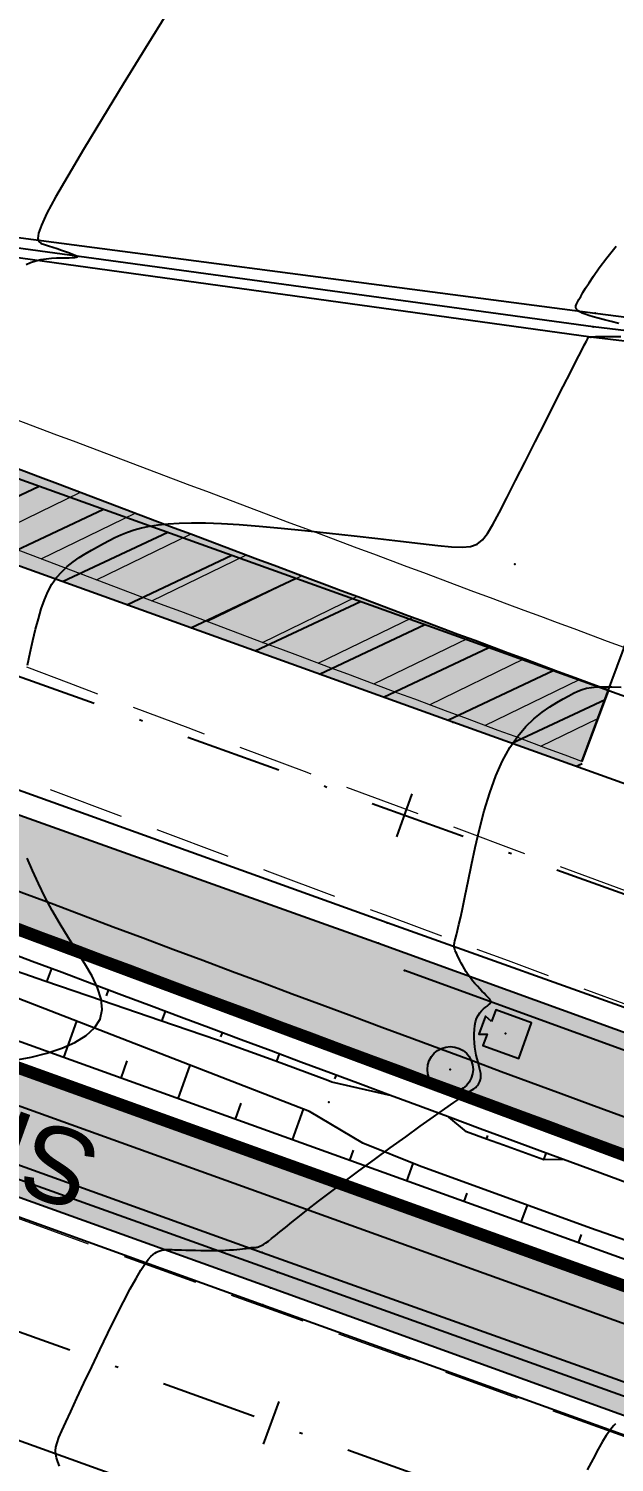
# Model space of a CAD drawing. Header units: metres. Extents: x 820373 to 834957, y 7564678 to 7566875.
# Drawn here: x 821410 to 821429.27, y 7564938.42 to 7564985.62 of the extents above; entities that cross this region are included whole.
import ezdxf
from ezdxf.enums import TextEntityAlignment as Align

# ---------------------------------------------------------------- set-up
doc = ezdxf.new("R2010")
doc.units = ezdxf.units.M
for name, pattern in [('XREF_GEO$0$DASHDOT', [25.4, 12.7, -6.35, 0, -6.35]), ('XREF_GEO$0$DASHED2', [0.375, 0.25, -0.125]), ('XREF_GEO$0$DGNStyle3', [83.551646, 59.679747, -23.871899])]:
    doc.linetypes.add(name, pattern=pattern)
for name, color, linetype in [('XREF_GEO$0$F-HZ-ACOSTAMENTO', 73, 'Continuous'), ('XREF_GEO$0$F-HZ-BARREIRA', 107, 'Continuous'), ('XREF_GEO$0$F-HZ-BORDO', 165, 'Continuous'), ('XREF_GEO$0$F-HZ-EIXO', 42, 'XREF_GEO$0$DASHDOT'), ('XREF_GEO$0$F-HZ-ESTACA', 73, 'Continuous'), ('XREF_GEO$0$F-HZ-NOMES', 134, 'Continuous'), ('XREF_GEO$0$F-HZ-OFFSET', 11, 'Continuous'), ('XREF_GEO$0$F-HZ-OFFSET-ATERRO', 42, 'Continuous'), ('XREF_GEO$0$F-HZ-OFFSET-CORTE', 11, 'Continuous'), ('XREF_PAV$0$P-CHAMADA', 1, 'Continuous'), ('XREF_PAV$0$P-TH01_FXAD_227.95_237.15_C_PAV.TIPO-V', 214, 'Continuous'), ('XREF_PAV$0$P-TH01_FXAD_230.75_240.70_D_PAV.TIPO-V', 214, 'Continuous'), ('XREF_PAV$0$P-TH01_TREVO_235.60_DEMOLIÇÃO ACOST.', 1, 'Continuous'), ('XREF_PAV$0$P-TH01_TREVO_235.60_PAV.TIPO-I', 150, 'Continuous'), ('XREF_TOP$0$T-EU-RADAR', 23, 'Continuous'), ('XREF_TOP$0$T-HD-VALETA_SARJETA', 132, 'Continuous'), ('XREF_TOP$0$T-HM-COTA', 252, 'Continuous'), ('XREF_TOP$0$T-HM-CURVA_INTERMEDIÁRIA', 252, 'Continuous'), ('XREF_TOP$0$T-HM-CURVA_MESTRA', 23, 'Continuous'), ('XREF_TOP$0$T-IU-PV', 23, 'Continuous'), ('XREF_TOP$0$T-OA-DEFENSA', 31, 'Continuous'), ('XREF_TOP$0$T-SI-FAIXA', 23, 'Continuous'), ('XREF_TOP$0$T-SV-GUARD_RAIL', 23, 'Continuous'), ('XREF_TOP$0$T-SV-RUA_PAVIMENTADA', 23, 'Continuous')]:
    doc.layers.add(name, color=color, linetype=linetype)
doc.layers.add('XREF_GEO$0$F-HZ-ARRED-VALETA', color=11, linetype='Continuous', lineweight=0)
doc.layers.add('XREF_GEO$0$F-HZ-FAIXA', color=11, linetype='XREF_GEO$0$DGNStyle3', lineweight=0)
doc.styles.add('XREF_GEO$0$ARIAL', font='arial.ttf')
doc.styles.add('XREF_TOP$0$ROMANS', font='arial.ttf', dxfattribs={"height": 1.5})

# ---------------------------------------------------------------- blocks, each defined once
blk = doc.blocks.new('XREF_TOP$0$PONTO')
at = {"layer": 'XREF_TOP$0$T-HM-COTA'}
blk.add_point((0, 0), dxfattribs=at)
blk = doc.blocks.new('XREF_TOP$0$POÇO DE VISITA')
blk.add_circle((0, 0), 0.75)
at = {"style": 'XREF_TOP$0$ROMANS'}
blk.add_attdef('PV', text='', height=1.5, dxfattribs=at).set_placement((1.5, 0), align=Align.MIDDLE_LEFT)
blk = doc.blocks.new('XREF_TOP$0$RADAR')
blk.add_lwpolyline([(0.565, -0.223), (0.815, -0.312), (0.815, 0.312), (0.565, 0.223), (0.565, 0.625), (-0.685, 0.625), (-0.685, -0.625), (0.565, -0.625)], close=True)
at = {"style": 'XREF_TOP$0$ROMANS'}
blk.add_attdef('RD', text='', height=1.5, dxfattribs=at).set_placement((1.565, 0), align=Align.MIDDLE_LEFT)
blk = doc.blocks.new('XREF_TOP')
at = {"layer": 'XREF_TOP$0$T-OA-DEFENSA', "transparency": 33554610}
h = blk.add_hatch(dxfattribs=at)
h.set_pattern_fill('AR-CONC', color=256, scale=0.25)
h.set_pattern_definition([(50, (0, 0), (1.7931504565, -0.15688033746), [0.1875, -2.0625]), (355, (0, 0), (-0.34687833403, 1.88048033425), [0.15, -1.65]), (100.45144446, (0.1494, -0.013), (1.4462721168, 1.72359997742), [0.15935048, -1.75285528]), (46.1842, (0, 0.5), (2.6681033267, -0.413798202), [0.28125, -3.09375]), (96.63563549, (0.2223, 0.4655), (2.3366548642, 2.4352965019), [0.239025855, -2.6292844]), (351.18416399, (0, 0.5), (2.3366548626, 2.4352965007), [0.225, -2.4750000025]), (21, (0.25, 0.375), (1.4922676303, -1.00654722666), [0.1875, -2.0625]), (326, (0.25, 0.375), (0.6082883298, 1.8128751126), [0.15, -1.65]), (71.45144474, (0.3744, 0.2911), (2.10055594182, 0.806327882), [0.159350475, -1.75285528]), (37.5, (0, 0), (0.030399638293, 0.83223463458), [0, -1.63, 0, -1.675, 0, -1.65625]), (7.5, (0, 0), (0.65767384361, 0.98602927971), [0, -0.955, 0, -1.5925, 0, -0.63125]), (327.5, (-0.5575, 0), (1.33455609043, -0.056387179336), [0, -0.625, 0, -1.95, 0, -2.5875]), (317.5, (-0.8075, 0), (1.45796542336, 0.25026245583), [0, -0.8125, 0, -1.295, 0, -1.8375])])
h.paths.add_polyline_path([(821172.574, 7565033.444), (821172.429, 7565033.04), (821190.536, 7565026.586), (821208.404, 7565020.208), (821226.574, 7565013.634), (821246.931, 7565006.231), (821265.304, 7564999.639), (821282.189, 7564993.678), (821304.076, 7564985.676), (821321.881, 7564979.311), (821341.651, 7564972.154), (821360.312, 7564965.422), (821378.22, 7564959.057), (821396.629, 7564952.39), (821418.184, 7564944.679), (821437.102, 7564937.89), (821455.234, 7564931.345), (821474.165, 7564924.527), (821491.7, 7564918.232), (821509.747, 7564911.684), (821528.163, 7564905.101), (821548.58, 7564897.727), (821566.649, 7564891.261), (821584.234, 7564884.946), (821607.538, 7564876.54), (821625.681, 7564869.957), (821643.393, 7564863.626), (821662.119, 7564856.809), (821680.072, 7564850.545), (821701.679, 7564842.692), (821720.022, 7564836.174), (821738.15, 7564829.562), (821756.034, 7564823.201), (821773.408, 7564816.895), (821796.267, 7564808.374), (821809.665, 7564803.38), (821809.93, 7564803.685), (821795.731, 7564808.991), (821773.86, 7564817.146), (821755.213, 7564823.876), (821737.897, 7564830.132), (821718.44, 7564837.056), (821701.072, 7564843.311), (821678.007, 7564851.629), (821661.079, 7564857.674), (821641.585, 7564864.709), (821624.397, 7564870.958), (821606.792, 7564877.336), (821584.88, 7564885.176), (821565.558, 7564892.111), (821548.772, 7564898.134), (821529.124, 7564905.299), (821509.708, 7564912.285), (821489.689, 7564919.488), (821471.871, 7564925.977), (821453.576, 7564932.462), (821436.443, 7564938.613), (821417.687, 7564945.326), (821394.707, 7564953.597), (821377.621, 7564959.792), (821359.587, 7564966.28), (821340.149, 7564973.165), (821322.365, 7564979.56), (821301.966, 7564986.976), (821282.242, 7564994.094), (821263.992, 7565000.725), (821245.445, 7565007.414), (821226.056, 7565014.586), (821208.678, 7565020.567), (821189.899, 7565027.261)])
at = {"layer": 'XREF_TOP$0$T-HD-VALETA_SARJETA'}
for points in [[(821392.453, 7564981.879, 825.673), (821405.712, 7564979.261, 826.767), (821428.639, 7564976.246, 828.042), (821449.268, 7564973.594, 828.661), (821458.084, 7564972.36, 829.649)], [(821457.84, 7564971.891, 829.49), (821449.198, 7564973.323, 828.549), (821428.574, 7564975.797, 827.916), (821405.637, 7564978.937, 826.66), (821392.128, 7564980.697, 825.576)], [(821457.83, 7564971.73, 829.602), (821449.098, 7564973.017, 828.648), (821428.496, 7564975.462, 828.004), (821405.444, 7564978.65, 826.77)]]:
    blk.add_polyline3d(points, dxfattribs=at)
at = {"layer": 'XREF_TOP$0$T-HM-CURVA_INTERMEDIÁRIA', "flags": 128}
for points in [[(821414.563, 7564986.148), (821413.835, 7564984.965), (821413.112, 7564983.789), (821412.425, 7564982.666), (821411.805, 7564981.642), (821411.283, 7564980.764), (821410.883, 7564980.067), (821410.599, 7564979.538), (821410.416, 7564979.152), (821410.32, 7564978.884), (821410.296, 7564978.711), (821410.332, 7564978.606), (821410.412, 7564978.546), (821410.523, 7564978.505), (821410.652, 7564978.464), (821410.792, 7564978.419), (821410.936, 7564978.373), (821411.079, 7564978.325), (821411.215, 7564978.279), (821411.339, 7564978.235), (821411.444, 7564978.195), (821411.525, 7564978.161), (821411.578, 7564978.133), (821411.601, 7564978.111), (821411.597, 7564978.094), (821411.567, 7564978.082), (821411.512, 7564978.074), (821411.433, 7564978.068), (821411.333, 7564978.065), (821411.211, 7564978.062), (821411.07, 7564978.06), (821410.915, 7564978.056), (821410.748, 7564978.047), (821410.575, 7564978.03), (821410.401, 7564978.004), (821410.229, 7564977.966), (821410.064, 7564977.912), (821409.911, 7564977.84)], [(821409.539, 7564951.661), (821410.079, 7564951.757), (821410.6, 7564951.886), (821411.086, 7564952.047), (821411.521, 7564952.24), (821411.887, 7564952.464), (821412.168, 7564952.719), (821412.349, 7564953.005), (821412.416, 7564953.321), (821412.383, 7564953.664), (821412.267, 7564954.032), (821412.084, 7564954.421), (821411.852, 7564954.828), (821411.588, 7564955.25), (821411.31, 7564955.685), (821411.034, 7564956.13), (821410.775, 7564956.581), (821410.536, 7564957.03), (821410.318, 7564957.472), (821410.12, 7564957.899), (821409.944, 7564958.304)], [(821409.96, 7564964.664), (821410.053, 7564965.08), (821410.141, 7564965.473), (821410.228, 7564965.844), (821410.317, 7564966.19), (821410.411, 7564966.512), (821410.515, 7564966.809), (821410.632, 7564967.08), (821410.765, 7564967.324), (821410.918, 7564967.542), (821411.087, 7564967.736), (821411.269, 7564967.909), (821411.461, 7564968.064), (821411.66, 7564968.203), (821411.862, 7564968.33), (821412.064, 7564968.447), (821412.263, 7564968.558), (821412.456, 7564968.665), (821412.647, 7564968.768), (821412.839, 7564968.865), (821413.037, 7564968.956), (821413.246, 7564969.04), (821413.468, 7564969.116), (821413.709, 7564969.182), (821413.973, 7564969.238), (821414.264, 7564969.284), (821414.587, 7564969.317), (821414.951, 7564969.339), (821415.36, 7564969.347), (821415.821, 7564969.342), (821416.341, 7564969.322), (821416.925, 7564969.287), (821417.581, 7564969.236), (821418.308, 7564969.17), (821419.089, 7564969.091), (821419.896, 7564969.005), (821420.706, 7564968.915), (821421.492, 7564968.826), (821422.231, 7564968.741), (821422.897, 7564968.666), (821423.465, 7564968.604), (821423.917, 7564968.56), (821424.267, 7564968.546), (821424.539, 7564968.571), (821424.753, 7564968.647), (821424.932, 7564968.785), (821425.098, 7564968.996), (821425.272, 7564969.29), (821425.477, 7564969.68), (821425.729, 7564970.17), (821426.02, 7564970.739), (821426.337, 7564971.36), (821426.666, 7564972.008), (821426.994, 7564972.654), (821427.308, 7564973.272), (821427.593, 7564973.836), (821427.838, 7564974.318), (821428.031, 7564974.699), (821428.177, 7564974.986), (821428.282, 7564975.191), (821428.353, 7564975.328), (821428.397, 7564975.412), (821428.422, 7564975.455), (821428.433, 7564975.471), (821428.439, 7564975.473), (821428.445, 7564975.473), (821428.457, 7564975.474), (821428.478, 7564975.474), (821428.514, 7564975.475), (821428.569, 7564975.475), (821428.648, 7564975.476), (821428.754, 7564975.476), (821428.893, 7564975.477), (821429.066, 7564975.477), (821429.267, 7564975.477), (821429.489, 7564975.477)], [(821429.421, 7564975.914), (821429.172, 7564975.976), (821428.944, 7564976.033), (821428.745, 7564976.085), (821428.574, 7564976.132), (821428.43, 7564976.175), (821428.311, 7564976.215), (821428.214, 7564976.252), (821428.139, 7564976.288), (821428.082, 7564976.324), (821428.041, 7564976.36), (821428.016, 7564976.397), (821428.005, 7564976.439), (821428.009, 7564976.488), (821428.027, 7564976.545), (821428.059, 7564976.616), (821428.105, 7564976.701), (821428.165, 7564976.803), (821428.238, 7564976.927), (821428.327, 7564977.074), (821428.44, 7564977.252), (821428.586, 7564977.472), (821428.777, 7564977.74), (821429.024, 7564978.067), (821429.335, 7564978.46)], [(821411.008, 7564938.284), (821410.955, 7564938.432), (821410.915, 7564938.565), (821410.889, 7564938.682), (821410.882, 7564938.796), (821410.895, 7564938.917), (821410.932, 7564939.059), (821410.996, 7564939.235), (821411.091, 7564939.458), (821411.219, 7564939.739), (821411.384, 7564940.092), (821411.586, 7564940.524), (821411.819, 7564941.019), (821412.074, 7564941.556), (821412.34, 7564942.114), (821412.609, 7564942.671), (821412.872, 7564943.205), (821413.119, 7564943.697), (821413.342, 7564944.123), (821413.532, 7564944.469), (821413.691, 7564944.738), (821413.824, 7564944.942), (821413.932, 7564945.09), (821414.021, 7564945.193), (821414.093, 7564945.261), (821414.152, 7564945.303), (821414.202, 7564945.331), (821414.245, 7564945.352), (821414.283, 7564945.37), (821414.317, 7564945.384), (821414.348, 7564945.394), (821414.376, 7564945.402), (821414.402, 7564945.408), (821414.428, 7564945.412), (821414.453, 7564945.415), (821414.48, 7564945.418), (821414.51, 7564945.419), (821414.546, 7564945.42), (821414.591, 7564945.421), (821414.646, 7564945.42), (821414.716, 7564945.419), (821414.801, 7564945.417), (821414.905, 7564945.414), (821415.029, 7564945.41), (821415.17, 7564945.405), (821415.325, 7564945.401), (821415.49, 7564945.396), (821415.66, 7564945.393), (821415.833, 7564945.391), (821416.004, 7564945.39), (821416.169, 7564945.392), (821416.326, 7564945.395), (821416.473, 7564945.401), (821416.609, 7564945.409), (821416.734, 7564945.417), (821416.846, 7564945.426), (821416.945, 7564945.435), (821417.03, 7564945.444), (821417.101, 7564945.451), (821417.156, 7564945.458), (821417.199, 7564945.462), (821417.23, 7564945.466), (821417.252, 7564945.469), (821417.267, 7564945.471), (821417.277, 7564945.473), (821417.284, 7564945.474), (821417.29, 7564945.476), (821417.297, 7564945.478), (821417.305, 7564945.48), (821417.313, 7564945.481), (821417.323, 7564945.483), (821417.334, 7564945.485), (821417.344, 7564945.486), (821417.356, 7564945.487), (821417.367, 7564945.488), (821417.379, 7564945.487), (821417.391, 7564945.487), (821417.405, 7564945.487), (821417.419, 7564945.487), (821417.436, 7564945.487), (821417.455, 7564945.489), (821417.477, 7564945.491), (821417.503, 7564945.496), (821417.532, 7564945.502), (821417.566, 7564945.513), (821417.609, 7564945.53), (821417.66, 7564945.555), (821417.722, 7564945.59), (821417.798, 7564945.639), (821417.888, 7564945.702), (821417.994, 7564945.782), (821418.12, 7564945.882), (821418.269, 7564946.003), (821418.446, 7564946.148), (821418.657, 7564946.32), (821418.906, 7564946.52), (821419.198, 7564946.751), (821419.538, 7564947.015), (821419.931, 7564947.315), (821420.378, 7564947.651), (821420.867, 7564948.013), (821421.379, 7564948.389), (821421.897, 7564948.766), (821422.405, 7564949.134), (821422.885, 7564949.479), (821423.32, 7564949.789), (821423.693, 7564950.054), (821423.991, 7564950.263), (821424.219, 7564950.421), (821424.389, 7564950.537), (821424.51, 7564950.619), (821424.593, 7564950.674), (821424.647, 7564950.711), (821424.683, 7564950.737), (821424.712, 7564950.76), (821424.741, 7564950.788), (821424.771, 7564950.822), (821424.8, 7564950.861), (821424.827, 7564950.906), (821424.85, 7564950.957), (821424.868, 7564951.014), (821424.88, 7564951.078), (821424.882, 7564951.147), (821424.876, 7564951.222), (821424.861, 7564951.305), (821424.84, 7564951.394), (821424.814, 7564951.49), (821424.786, 7564951.594), (821424.757, 7564951.705), (821424.729, 7564951.825), (821424.704, 7564951.953), (821424.683, 7564952.089), (821424.668, 7564952.231), (821424.659, 7564952.376), (821424.658, 7564952.52), (821424.665, 7564952.661), (821424.68, 7564952.796), (821424.706, 7564952.92), (821424.741, 7564953.032), (821424.788, 7564953.13), (821424.843, 7564953.213), (821424.903, 7564953.283), (821424.965, 7564953.343), (821425.026, 7564953.394), (821425.082, 7564953.436), (821425.132, 7564953.473), (821425.17, 7564953.506), (821425.196, 7564953.536), (821425.209, 7564953.565), (821425.209, 7564953.594), (821425.198, 7564953.624), (821425.175, 7564953.659), (821425.141, 7564953.698), (821425.098, 7564953.743), (821425.045, 7564953.796), (821424.984, 7564953.858), (821424.915, 7564953.929), (821424.842, 7564954.007), (821424.765, 7564954.091), (821424.686, 7564954.18), (821424.608, 7564954.273), (821424.533, 7564954.369), (821424.462, 7564954.467), (821424.396, 7564954.565), (821424.336, 7564954.663), (821424.282, 7564954.758), (821424.233, 7564954.851), (821424.189, 7564954.938), (821424.15, 7564955.019), (821424.116, 7564955.092), (821424.086, 7564955.157), (821424.06, 7564955.211), (821424.039, 7564955.258), (821424.023, 7564955.299), (821424.011, 7564955.338), (821424.004, 7564955.376), (821424.002, 7564955.417), (821424.005, 7564955.463), (821424.013, 7564955.517), (821424.027, 7564955.581), (821424.048, 7564955.665), (821424.076, 7564955.778), (821424.113, 7564955.927), (821424.159, 7564956.124), (821424.215, 7564956.376), (821424.283, 7564956.692), (821424.364, 7564957.082), (821424.458, 7564957.55), (821424.566, 7564958.082), (821424.691, 7564958.657), (821424.832, 7564959.258), (821424.992, 7564959.863), (821425.17, 7564960.454), (821425.37, 7564961.012), (821425.59, 7564961.516), (821425.833, 7564961.953), (821426.091, 7564962.324), (821426.358, 7564962.636), (821426.627, 7564962.896), (821426.892, 7564963.111), (821427.145, 7564963.287), (821427.379, 7564963.432), (821427.589, 7564963.553), (821427.769, 7564963.654), (821427.926, 7564963.739), (821428.07, 7564963.808), (821428.21, 7564963.862), (821428.357, 7564963.902), (821428.518, 7564963.93), (821428.705, 7564963.946), (821428.926, 7564963.952), (821429.189, 7564963.948), (821429.498, 7564963.94)]]:
    blk.add_lwpolyline(points, dxfattribs=at)
at = {"layer": 'XREF_TOP$0$T-HM-CURVA_MESTRA', "flags": 128}
blk.add_lwpolyline([(821429.315, 7564939.685), (821429.258, 7564939.633), (821429.19, 7564939.556), (821429.108, 7564939.446), (821429.008, 7564939.296), (821428.887, 7564939.098), (821428.742, 7564938.844), (821428.571, 7564938.53), (821428.38, 7564938.165)], dxfattribs=at)
at = {"layer": 'XREF_TOP$0$T-OA-DEFENSA', "ltscale": 22}
for points in [[(821172.574, 7565033.444, 814.515), (821189.899, 7565027.261, 814.889), (821208.678, 7565020.567, 815.783), (821226.056, 7565014.586, 816.584), (821245.445, 7565007.414, 817.889), (821263.992, 7565000.725, 819.115), (821282.242, 7564994.094, 820.143), (821301.966, 7564986.976, 821.385), (821322.365, 7564979.56, 822.851), (821340.149, 7564973.165, 824.098), (821359.587, 7564966.28, 825.276), (821377.621, 7564959.792, 826.455), (821394.707, 7564953.597, 827.569), (821417.687, 7564945.326, 829.026), (821436.443, 7564938.613, 830.305), (821453.576, 7564932.462, 831.362), (821471.871, 7564925.977, 832.557), (821489.689, 7564919.488, 833.721), (821509.708, 7564912.285, 834.968), (821529.124, 7564905.299, 836.286), (821548.772, 7564898.134, 837.308), (821565.558, 7564892.111, 838.292), (821584.88, 7564885.176, 839.396)], [(821607.538, 7564876.54, 840.619), (821584.234, 7564884.946, 839.373), (821566.649, 7564891.261, 838.352), (821548.58, 7564897.727, 837.289), (821528.163, 7564905.101, 836.226), (821509.747, 7564911.684, 835.021), (821491.7, 7564918.232, 833.872), (821474.165, 7564924.527, 832.691), (821455.234, 7564931.345, 831.509), (821437.102, 7564937.89, 830.37), (821418.184, 7564944.679, 829.124), (821396.629, 7564952.39, 827.729), (821378.22, 7564959.057, 826.484), (821360.312, 7564965.422, 825.349), (821341.651, 7564972.154, 824.191), (821321.881, 7564979.311, 822.901), (821304.076, 7564985.676, 821.656), (821282.189, 7564993.678, 820.209), (821265.304, 7564999.639, 819.077), (821246.931, 7565006.231, 817.844), (821226.574, 7565013.634, 816.56), (821208.404, 7565020.208, 815.655), (821190.536, 7565026.586, 814.953), (821172.429, 7565033.04, 814.416)]]:
    blk.add_polyline3d(points, dxfattribs=at)
at = {"layer": 'XREF_TOP$0$T-SI-FAIXA'}
for points in [[(821591.439, 7564902.729, 838.851), (821573.003, 7564909.234, 837.821), (821555.139, 7564915.632, 836.829), (821553.897, 7564916.021, 836.98), (821535.131, 7564922.833, 836.004), (821516.359, 7564929.619, 834.953), (821496.555, 7564936.626, 833.758), (821478.29, 7564943.257, 832.554), (821460.036, 7564949.759, 831.336), (821441.957, 7564956.323, 830.125), (821423.96, 7564962.787, 828.906), (821402.472, 7564970.522, 827.454), (821384.763, 7564976.857, 826.261), (821365.031, 7564983.967, 825.026), (821347.04, 7564990.712, 823.813), (821328.217, 7564997.302, 822.699), (821307.506, 7565004.634, 821.393), (821289.32, 7565011.283, 820.226), (821270.908, 7565017.824, 819.062), (821252.787, 7565024.278, 817.945), (821232.483, 7565031.627, 816.641), (821214.211, 7565038.237, 815.935), (821196.568, 7565044.623, 815.147), (821178.895, 7565051.008, 814.95)], [(821588.019, 7564896.526, 838.829), (821569.973, 7564902.998, 837.81), (821552.072, 7564909.415, 836.856), (821533.519, 7564916.088, 836.128), (821514.437, 7564922.827, 834.984), (821493.554, 7564930.411, 833.636), (821476.544, 7564936.524, 832.57), (821457.645, 7564943.304, 831.308), (821439.852, 7564949.719, 830.132), (821421.792, 7564956.182, 828.846), (821399.626, 7564964.153, 827.379), (821382.18, 7564970.476, 826.183), (821363.572, 7564977.084, 825.051), (821344.531, 7564983.752, 823.836), (821326.167, 7564990.459, 822.72), (821304.706, 7564998.109, 821.315), (821286.99, 7565004.676, 820.186), (821267.732, 7565011.534, 819.001), (821249.958, 7565018.027, 817.898), (821229.973, 7565025.225, 816.617), (821211.943, 7565031.704, 815.938), (821193.611, 7565038.35, 815.12), (821176.559, 7565044.518, 814.944)], [(821172.022, 7565031.911, 814.53), (821190.125, 7565025.402, 815.088), (821207.794, 7565019.106, 815.798), (821226.115, 7565012.596, 816.722), (821246.427, 7565005.202, 817.992), (821264.988, 7564998.495, 819.194), (821281.359, 7564992.906, 820.284), (821299.196, 7564986.461, 821.453), (821321.688, 7564978.353, 823.022), (821341.431, 7564970.981, 824.336), (821359.829, 7564964.457, 825.476), (821377.965, 7564957.897, 826.63), (821396.162, 7564951.372, 827.868), (821417.705, 7564943.599, 829.258), (821436.631, 7564936.789, 830.498), (821454.933, 7564930.177, 831.64), (821473.796, 7564923.399, 832.834), (821491.178, 7564917.152, 833.982), (821509.224, 7564910.571, 835.169), (821527.683, 7564903.953, 836.376), (821548.369, 7564896.564, 837.45), (821566.224, 7564890.124, 838.497), (821583.895, 7564883.794, 839.535)], [(821356.915, 7564958.134, 825.499), (821375.34, 7564951.489, 826.709), (821393.343, 7564945.028, 827.87), (821412.07, 7564938.276, 829.085), (821430.98, 7564931.49, 830.329), (821450.81, 7564924.288, 831.604), (821468.733, 7564917.895, 832.716), (821487.449, 7564911.171, 833.86), (821506.107, 7564904.41, 835.025), (821515.256, 7564901.15, 835.656), (821526.839, 7564896.925, 836.452), (821545.772, 7564890.155, 837.441), (821564.697, 7564883.325, 838.623), (821581.073, 7564877.3, 839.573)]]:
    blk.add_polyline3d(points, dxfattribs=at)
at = {"layer": 'XREF_TOP$0$T-SV-GUARD_RAIL'}
blk.add_polyline3d([(821450.73, 7564944.318, 830.763), (821439.476, 7564948.39, 829.981), (821422.371, 7564954.605, 828.796)], dxfattribs=at)
at = {"layer": 'XREF_TOP$0$T-SV-RUA_PAVIMENTADA', "ltscale": 22}
for points in [[(821176.302, 7565043.804, 814.742), (821193.345, 7565037.622, 815.117), (821211.612, 7565030.985, 815.928), (821229.565, 7565024.458, 816.758), (821249.496, 7565017.326, 817.65), (821267.645, 7565010.838, 818.978), (821286.787, 7565003.9, 820.107), (821304.889, 7564997.423, 821.311), (821326.014, 7564989.913, 822.696), (821344.074, 7564983.486, 823.774), (821363.37, 7564976.497, 825.014), (821381.915, 7564969.772, 826.16), (821399.271, 7564963.439, 827.344), (821421.515, 7564955.504, 828.798), (821439.579, 7564948.954, 830.064), (821457.399, 7564942.494, 831.285), (821476.254, 7564935.716, 832.534), (821493.198, 7564929.568, 833.58), (821514.215, 7564922.227, 834.947), (821533.171, 7564915.36, 836.095), (821551.728, 7564908.684, 836.818), (821569.565, 7564902.095, 837.73), (821587.764, 7564895.811, 838.818)], [(821397.299, 7564986.189, 826.715), (821395.666, 7564985.136, 826.646), (821387.203, 7564981.049, 826.091), (821386.96, 7564980.964, 826.09), (821386.741, 7564980.829, 826.09), (821386.555, 7564980.651, 826.091), (821386.41, 7564980.438, 826.093), (821386.314, 7564980.2, 826.097), (821386.28, 7564980.044, 826.1), (821386.268, 7564979.884, 826.103), (821386.276, 7564979.725, 826.107), (821386.305, 7564979.568, 826.111), (821386.354, 7564979.416, 826.116), (821403.467, 7564973.025, 827.309), (821425.002, 7564965.294, 828.765), (821442.766, 7564958.913, 829.973)]]:
    blk.add_polyline3d(points, dxfattribs=at)
at = {"layer": 'XREF_TOP$0$T-SV-RUA_PAVIMENTADA'}
blk.add_polyline3d([(821548.419, 7564897.121, 837.385), (821527.888, 7564904.466, 836.345), (821509.413, 7564911.252, 835.134), (821491.507, 7564917.585, 833.972), (821473.844, 7564924.014, 832.784), (821455.163, 7564930.752, 831.616), (821436.76, 7564937.36, 830.464), (821417.96, 7564944.158, 829.231), (821396.312, 7564951.937, 827.809), (821378.207, 7564958.482, 826.586), (821360.072, 7564964.943, 825.428), (821341.62, 7564971.579, 824.296), (821321.835, 7564978.694, 823.004), (821303.869, 7564985.205, 821.708), (821299.349, 7564986.846, 821.408), (821281.479, 7564993.333, 820.221), (821265.181, 7564999.142, 819.173)], dxfattribs=at)
at = {"layer": 'XREF_TOP$0$T-EU-RADAR', "rotation": 160.3218198399105}
blk.add_blockref('XREF_TOP$0$RADAR', (821425.689, 7564952.532, 829.097), dxfattribs=at)
at = {"layer": 'XREF_TOP$0$T-HM-COTA', "rotation": 160.3219444444443}
for p in [(821428.639, 7564976.246, 828.042), (821428.574, 7564975.797, 827.916), (821428.496, 7564975.462, 828.004), (821425.992, 7564967.99, 828.068), (821425.002, 7564965.294, 828.765), (821423.96, 7564962.787, 828.906), (821421.792, 7564956.182, 828.846), (821421.515, 7564955.504, 828.798), (821422.371, 7564954.605, 828.796), (821425.689, 7564952.532, 829.097), (821423.874, 7564951.353, 828.927), (821419.873, 7564950.277, 828.514), (821417.687, 7564945.326, 829.026), (821418.184, 7564944.679, 829.124), (821417.96, 7564944.158, 829.231), (821417.705, 7564943.599, 829.258)]:
    blk.add_blockref('XREF_TOP$0$PONTO', p, dxfattribs=at)
at = {"layer": 'XREF_TOP$0$T-IU-PV', "rotation": 160.3218198399105}
blk.add_blockref('XREF_TOP$0$POÇO DE VISITA', (821423.874, 7564951.353, 828.927), dxfattribs=at)
blk = doc.blocks.new('XREF_GEO$0$AeccTickLine')
at = {"layer": 'XREF_GEO$0$F-HZ-ESTACA', "lineweight": -2}
blk.add_line((0, 1), (0, -1), dxfattribs=at)
blk = doc.blocks.new('XREF_GEO')
at = {"layer": 'XREF_GEO$0$F-HZ-ACOSTAMENTO'}
blk.add_line((821850.991, 7564792.285), (821173.579, 7565036.236), dxfattribs=at)
blk.add_lwpolyline([(821451.795, 7564940.626, -0.00559), (821388.913, 7564964.054, 0.00559), (821326.073, 7564987.466), (821269.618, 7565007.784, 0.00559), (821206.27, 7565029.786, -0.002745), (821175.084, 7565040.419, -0.002745)], format="xyb", dxfattribs=at)
at = {"layer": 'XREF_GEO$0$F-HZ-ARRED-VALETA', "lineweight": -3, "ltscale": 0.25}
blk.add_line((821818.706, 7564804.974), (821173.917, 7565037.177), dxfattribs=at)
at = {"layer": 'XREF_GEO$0$F-HZ-ARRED-VALETA', "lineweight": -3, "ltscale": 0.25, "flags": 128}
blk.add_lwpolyline([(821451.456, 7564939.685, -0.00559), (821388.554, 7564963.121, 0.00559), (821325.735, 7564986.526), (821269.28, 7565006.843, 0.00559), (821205.953, 7565028.838, -0.002746), (821174.745, 7565039.478, -0.002746)], format="xyb", dxfattribs=at)
at = {"layer": 'XREF_GEO$0$F-HZ-ARRED-VALETA', "flags": 128}
blk.add_lwpolyline([(821429.599, 7564965.239, -0.003143), (821394.487, 7564978.517, 0.000891), (821384.459, 7564982.361, 0.000891)], format="xyb", dxfattribs=at)
at = {"layer": 'XREF_GEO$0$F-HZ-BARREIRA', "linetype": 'Continuous', "ltscale": 5, "const_width": 0.38}
blk.add_lwpolyline([(821451.731, 7564940.447, -0.00559), (821388.845, 7564963.877, 0.00559), (821326.009, 7564987.288), (821269.554, 7565007.606, 0.00559), (821206.21, 7565029.606, -0.002745), (821175.02, 7565040.24, -0.002745)], format="xyb", dxfattribs=at)
blk.add_lwpolyline([(821818.01, 7564804.364), (821173.643, 7565036.415)], dxfattribs=at)
at = {"layer": 'XREF_GEO$0$F-HZ-BORDO'}
blk.add_line((821850.653, 7564791.344), (821173.24, 7565035.295), dxfattribs=at)
blk.add_lwpolyline([(821452.134, 7564941.567, -0.00559), (821389.273, 7564964.987, 0.00559), (821326.412, 7564988.407)], format="xyb", dxfattribs=at)
at = {"layer": 'XREF_GEO$0$F-HZ-BORDO', "flags": 128}
blk.add_lwpolyline([(821429.077, 7564963.833, -0.003143), (821393.947, 7564977.117, 0.001032), (821382.328, 7564981.568)], format="xyb", dxfattribs=at)
blk.add_lwpolyline([(821429.077, 7564963.833), (821428.207, 7564961.489)], dxfattribs=at)
at = {"layer": 'XREF_GEO$0$F-HZ-EIXO', "linetype": 'XREF_GEO$0$DASHDOT', "lineweight": -3, "ltscale": 0.25, "flags": 128}
blk.add_lwpolyline([(821855.189, 7564803.949), (821177.727, 7565047.763)], dxfattribs=at)
at = {"layer": 'XREF_GEO$0$F-HZ-EIXO', "ltscale": 0.25, "flags": 128}
blk.add_lwpolyline([(821848.282, 7564784.757), (821170.87, 7565028.709)], dxfattribs=at)
at = {"layer": 'XREF_GEO$0$F-HZ-FAIXA', "linetype": 'XREF_GEO$0$DASHED2', "ltscale": 10}
blk.add_line((821849.467, 7564788.051), (821172.055, 7565032.002), dxfattribs=at)
at = {"layer": 'XREF_GEO$0$F-HZ-FAIXA', "linetype": 'XREF_GEO$0$DASHED2', "ltscale": 10, "flags": 128}
for points in [[(821454.504, 7564948.153, -0.00559), (821391.79, 7564971.519, 0.00559), (821328.782, 7564994.994), (821272.327, 7565015.312, 0.00559), (821208.811, 7565037.372, -0.002737), (821177.793, 7565047.947, -0.002737)], [(821854.004, 7564800.655), (821453.319, 7564944.86, -0.00559), (821390.531, 7564968.253, 0.00559), (821327.597, 7564991.701), (821271.142, 7565012.018, 0.00559), (821207.699, 7565034.053, -0.002741), (821176.608, 7565044.653)]]:
    blk.add_lwpolyline(points, format="xyb", dxfattribs=at)
at = {"layer": 'XREF_GEO$0$F-HZ-FAIXA', "linetype": 'Continuous', "flags": 128}
blk.add_lwpolyline([(821428.207, 7564961.489, -0.003143), (821393.048, 7564974.785, 0.002128), (821369.094, 7564983.899)], format="xyb", dxfattribs=at)
for points in [[(821408.588, 7564968.846), (821411.683, 7564970.348)], [(821410.407, 7564968.157), (821413.503, 7564969.66)], [(821412.228, 7564967.469), (821415.326, 7564968.973)], [(821414.05, 7564966.782), (821417.15, 7564968.287)], [(821415.873, 7564966.096), (821418.975, 7564967.601)], [(821417.699, 7564965.41), (821420.803, 7564966.917)], [(821419.525, 7564964.725), (821422.631, 7564966.233)], [(821421.354, 7564964.041), (821424.462, 7564965.549)], [(821423.184, 7564963.358), (821426.294, 7564964.867)], [(821425.015, 7564962.675), (821428.127, 7564964.185)], [(821426.849, 7564961.993), (821428.734, 7564962.908)]]:
    blk.add_lwpolyline(points, dxfattribs=at)
at = {"layer": 'XREF_GEO$0$F-HZ-OFFSET', "linetype": 'Continuous', "lineweight": -3}
for p, q in [((821410.747, 7564954.669), (821410.585, 7564954.238)), ((821412.619, 7564953.965), (821412.549, 7564953.777)), ((821414.492, 7564953.263), (821414.372, 7564952.941)), ((821411.156, 7564951.742), (821411.586, 7564952.935)), ((821416.365, 7564952.561), (821416.315, 7564952.428)), ((821418.239, 7564951.861), (821418.149, 7564951.621)), ((821413.038, 7564951.064), (821413.244, 7564951.638)), ((821414.919, 7564950.387), (821415.316, 7564951.488)), ((821420.113, 7564951.162), (821420.067, 7564951.041)), ((821416.801, 7564949.709), (821416.991, 7564950.237)), ((821418.683, 7564949.031), (821419.047, 7564950.041)), ((821425.069, 7564949.056), (821425.112, 7564949.173)), ((821420.565, 7564948.354), (821420.687, 7564948.693)), ((821426.95, 7564948.377), (821427.031, 7564948.595)), ((821422.446, 7564947.676), (821422.655, 7564948.256)), ((821424.328, 7564946.998), (821424.43, 7564947.281)), ((821426.21, 7564946.321), (821426.41, 7564946.879)), ((821428.091, 7564945.643), (821428.19, 7564945.918))]:
    blk.add_line(p, q, dxfattribs=at)
at = {"layer": 'XREF_GEO$0$F-HZ-OFFSET-ATERRO', "lineweight": -3, "ltscale": 2, "flags": 128}
for points in [[(821430.379, 7564945.467), (821428.489, 7564946.12), (821422.852, 7564948.177), (821420.995, 7564948.922), (821419.245, 7564949.965), (821400.592, 7564957.198), (821398.72, 7564957.901), (821396.801, 7564958.476), (821387.27, 7564961.524), (821385.381, 7564962.182), (821381.611, 7564963.517), (821379.727, 7564964.19), (821372.214, 7564966.939), (821370.33, 7564967.611), (821362.793, 7564970.293), (821360.887, 7564970.902), (821358.881, 7564971.236), (821356.963, 7564971.812), (821355.059, 7564972.428), (821349.41, 7564974.45), (821347.527, 7564975.124), (821345.644, 7564975.798), (821343.797, 7564976.573), (821342.109, 7564977.787)], [(821421.949, 7564950.479), (821419.98, 7564950.932), (821419.847, 7564950.982), (821418.104, 7564951.638), (821416.217, 7564952.312), (821414.32, 7564952.959), (821412.423, 7564953.608), (821410.526, 7564954.259), (821408.631, 7564954.911), (821406.735, 7564955.564), (821404.84, 7564956.22), (821402.946, 7564956.877), (821401.052, 7564957.535), (821399.163, 7564958.205), (821397.281, 7564958.895), (821395.417, 7564959.631), (821393.559, 7564960.385), (821391.706, 7564961.15), (821389.854, 7564961.917), (821388.332, 7564962.549)]]:
    blk.add_lwpolyline(points, dxfattribs=at)
at = {"layer": 'XREF_GEO$0$F-HZ-OFFSET-CORTE', "linetype": 'Continuous', "lineweight": -3}
blk.add_lwpolyline([(821427.585, 7564948.39), (821426.95, 7564948.377), (821425.62, 7564948.854), (821425.069, 7564949.056), (821424.404, 7564949.301), (821423.827, 7564949.781)], dxfattribs=at)
at = {"layer": 'XREF_GEO$0$F-HZ-ESTACA', "linetype": 'Continuous', "lineweight": -3}
for p, xscale, yscale, zscale, rotation in [((821422.366, 7564959.719), 0.75, 0.75, 0.75, 160.2064746284848), ((821417.983, 7564939.718), 0.7499999999999999, 0.7499999999999999, 0.7499999999999999, 160.1949300279233)]:
    blk.add_blockref('XREF_GEO$0$AeccTickLine', p, dxfattribs=dict(at, xscale=xscale, yscale=yscale, zscale=zscale, rotation=rotation))
at = {"layer": 'XREF_GEO$0$F-HZ-NOMES', "linetype": 'Continuous', "lineweight": -3, "insert": (821373.177, 7564963.16), "char_height": 2.5, "attachment_point": 8, "rotation": 160.2077, "style": 'XREF_GEO$0$ARIAL'}
blk.add_mtext('SP-310 - ROD. WASHINGTON LUÍS - SUL/DECRES.', dxfattribs=at)
blk = doc.blocks.new('XREF_PAV')
at = {"layer": 'XREF_PAV$0$P-TH01_FXAD_227.95_237.15_C_PAV.TIPO-V'}
h = blk.add_hatch(color=256, dxfattribs=at)
h.dxf.hatch_style = 1
edge = h.paths.add_edge_path()
edge.add_line((821289.891, 7565002.789), (821286.787, 7565003.9))
edge.add_line((821286.787, 7565003.9), (821267.645, 7565010.838))
edge.add_line((821267.645, 7565010.838), (821249.496, 7565017.326))
edge.add_line((821249.496, 7565017.326), (821229.565, 7565024.458))
edge.add_line((821229.565, 7565024.458), (821211.612, 7565030.985))
edge.add_line((821211.612, 7565030.985), (821193.345, 7565037.622))
edge.add_line((821193.345, 7565037.622), (821176.302, 7565043.804))
edge.add_line((821176.302, 7565043.804), (821175.084, 7565040.419))
edge.add_arc((822159.114, 7567875.5), 3001, 250.858597, 251.487674)
edge.add_arc((820254.062, 7562185.968), 2999, 70.206475, 71.487674, ccw=False)
edge.add_line((821269.618, 7565007.784), (821326.073, 7564987.466))
edge.add_arc((820310.517, 7562165.65), 2999, 68.925275, 70.206475, ccw=False)
edge.add_arc((822468.028, 7567764.324), 3001, 248.925275, 250.206475)
edge.add_line((821451.795, 7564940.626), (821821.613, 7564807.53))
edge.add_line((821821.613, 7564807.53), (821824.64, 7564810.16))
edge.add_line((821824.64, 7564810.16), (821825.024, 7564810.495))
edge.add_line((821825.024, 7564810.495), (821819.996, 7564812.319))
edge.add_line((821819.996, 7564812.319), (821799.485, 7564819.619))
edge.add_line((821799.485, 7564819.619), (821776.627, 7564827.875))
edge.add_line((821776.627, 7564827.875), (821758.949, 7564834.152))
edge.add_line((821758.949, 7564834.152), (821740.972, 7564840.626))
edge.add_line((821740.972, 7564840.626), (821722.004, 7564847.361))
edge.add_line((821722.004, 7564847.361), (821704.79, 7564853.621))
edge.add_line((821704.79, 7564853.621), (821682.127, 7564861.698))
edge.add_line((821682.127, 7564861.698), (821669.793, 7564866.038))
edge.add_line((821669.793, 7564866.038), (821664.073, 7564868.051))
edge.add_line((821664.073, 7564868.051), (821646.258, 7564874.63))
edge.add_line((821646.258, 7564874.63), (821627.853, 7564881.085))
edge.add_line((821627.853, 7564881.085), (821609.888, 7564887.7))
edge.add_line((821609.888, 7564887.7), (821587.764, 7564895.811))
edge.add_line((821587.764, 7564895.811), (821569.565, 7564902.095))
edge.add_line((821569.565, 7564902.095), (821551.728, 7564908.684))
edge.add_line((821551.728, 7564908.684), (821533.171, 7564915.36))
edge.add_line((821533.171, 7564915.36), (821514.215, 7564922.227))
edge.add_line((821514.215, 7564922.227), (821493.198, 7564929.568))
edge.add_line((821493.198, 7564929.568), (821476.254, 7564935.716))
edge.add_line((821476.254, 7564935.716), (821457.399, 7564942.494))
edge.add_line((821457.399, 7564942.494), (821439.579, 7564948.954))
edge.add_line((821439.579, 7564948.954), (821421.515, 7564955.504))
edge.add_line((821421.515, 7564955.504), (821399.271, 7564963.439))
edge.add_line((821399.271, 7564963.439), (821381.915, 7564969.772))
edge.add_line((821381.915, 7564969.772), (821363.37, 7564976.497))
edge.add_line((821363.37, 7564976.497), (821344.074, 7564983.486))
edge.add_line((821344.074, 7564983.486), (821326.014, 7564989.913))
edge.add_line((821326.014, 7564989.913), (821304.889, 7564997.423))
edge.add_line((821304.889, 7564997.423), (821302.356, 7564998.329))
edge.add_line((821302.356, 7564998.329), (821289.891, 7565002.789))
at = {"layer": 'XREF_PAV$0$P-TH01_FXAD_230.75_240.70_D_PAV.TIPO-V'}
h = blk.add_hatch(color=256, dxfattribs=at)
h.dxf.hatch_style = 1
h.paths.add_polyline_path([(821172.232, 7565032.493), (821190.302, 7565026.08), (821208.155, 7565019.712), (821226.38, 7565013.047), (821246.747, 7565005.925), (821265.181, 7564999.142), (821281.479, 7564993.333), (821285.836, 7564991.751), (821298.329, 7564987.216), (821299.349, 7564986.846), (821303.869, 7564985.205), (821321.835, 7564978.694), (821341.62, 7564971.579), (821360.072, 7564964.943), (821378.207, 7564958.482), (821396.312, 7564951.937), (821417.96, 7564944.158), (821436.76, 7564937.36), (821455.163, 7564930.752), (821473.844, 7564924.014), (821491.507, 7564917.585), (821509.413, 7564911.252), (821527.888, 7564904.466), (821548.419, 7564897.121), (821566.468, 7564890.746), (821584.079, 7564884.425), (821607.368, 7564876.121), (821625.457, 7564869.557), (821643.271, 7564863.14), (821662.013, 7564856.466), (821665.876, 7564855.086), (821679.836, 7564850.1), (821701.472, 7564842.254), (821719.889, 7564835.708), (821737.905, 7564829.178), (821755.951, 7564822.705), (821773.322, 7564816.464), (821796.225, 7564808.081), (821809.528, 7564803.153), (821809.665, 7564803.38), (821812.663, 7564802.222), (821814.719, 7564801.487), (821817.847, 7564804.221), (821173.579, 7565036.236)])
at = {"layer": 'XREF_PAV$0$P-TH01_TREVO_235.60_DEMOLIÇÃO ACOST.', "transparency": 33554687}
h = blk.add_hatch(dxfattribs=at)
h.set_pattern_fill('ANSI31', color=256, scale=0.5)
h.set_pattern_definition([(205.2065, (821625.156, 7565012.0128), (0.676087, -1.436337), [])])
h.paths.add_polyline_path([(821428.16, 7564961.279), (821429.076, 7564963.831), (821425.002, 7564965.294), (821403.467, 7564973.025), (821386.354, 7564979.416), (821385.362, 7564976.643), (821402.472, 7564970.522), (821423.96, 7564962.787)])
at = {"layer": 'XREF_PAV$0$P-TH01_TREVO_235.60_PAV.TIPO-I'}
h = blk.add_hatch(color=256, dxfattribs=at)
h.dxf.hatch_style = 1
h.paths.add_polyline_path([(821393.947, 7564977.117, 0.000683), (821386.26, 7564980.068), (821384.988, 7564976.776), (821402.472, 7564970.522), (821423.96, 7564962.787), (821428.16, 7564961.279), (821429.077, 7564963.833, -0.003143)])
at = {"layer": 'XREF_PAV$0$P-CHAMADA', "linetype": 'Continuous', "lineweight": -3}
blk.add_line((821428.207, 7564961.489), (821447.823, 7565014.513), dxfattribs=at)

msp = doc.modelspace()

# ---------------------------------------------------------------- block references
at = {"ltscale": 100}
for name in ['XREF_PAV', 'XREF_GEO', 'XREF_TOP']:
    msp.add_blockref(name, (0, 0), dxfattribs=at)

doc.saveas('drawing.dxf')
